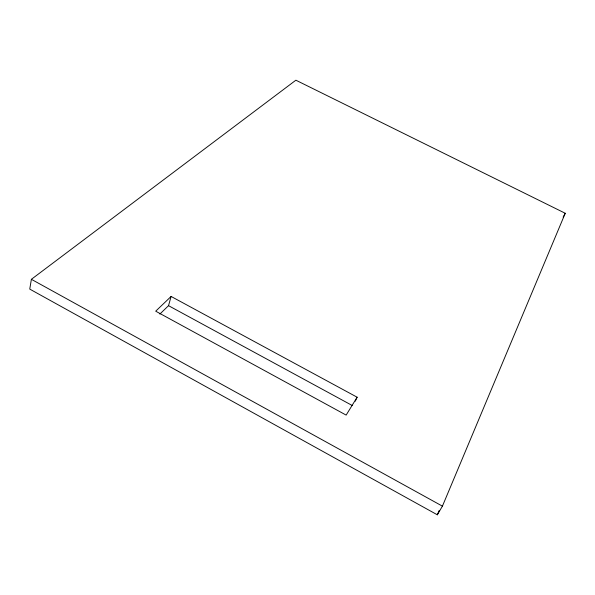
<?xml version="1.0" encoding="UTF-8"?>
<svg xmlns="http://www.w3.org/2000/svg" width="595" height="595" viewBox="0 0 595 595"><rect width="100%" height="100%" fill="white"/><g stroke="black" fill="none" stroke-linecap="round" stroke-linejoin="round"><path stroke-width="0.89" d="M31.386 279.308L29.75 289.103L437.332 514.801L442.42 506.152L565.25 213.27L295.879 80.199L31.386 279.308L442.42 506.152M159.847 314.078L168.534 305.674L171.107 296.451L357.126 397.207L355.289 401.186M437.332 514.801L439.132 510.517M563.123 217.123L565.25 213.27M357.126 397.207L346.149 415.102L155.697 311.192L171.107 296.451M168.534 305.674L352.27 405.522"/></g></svg>
